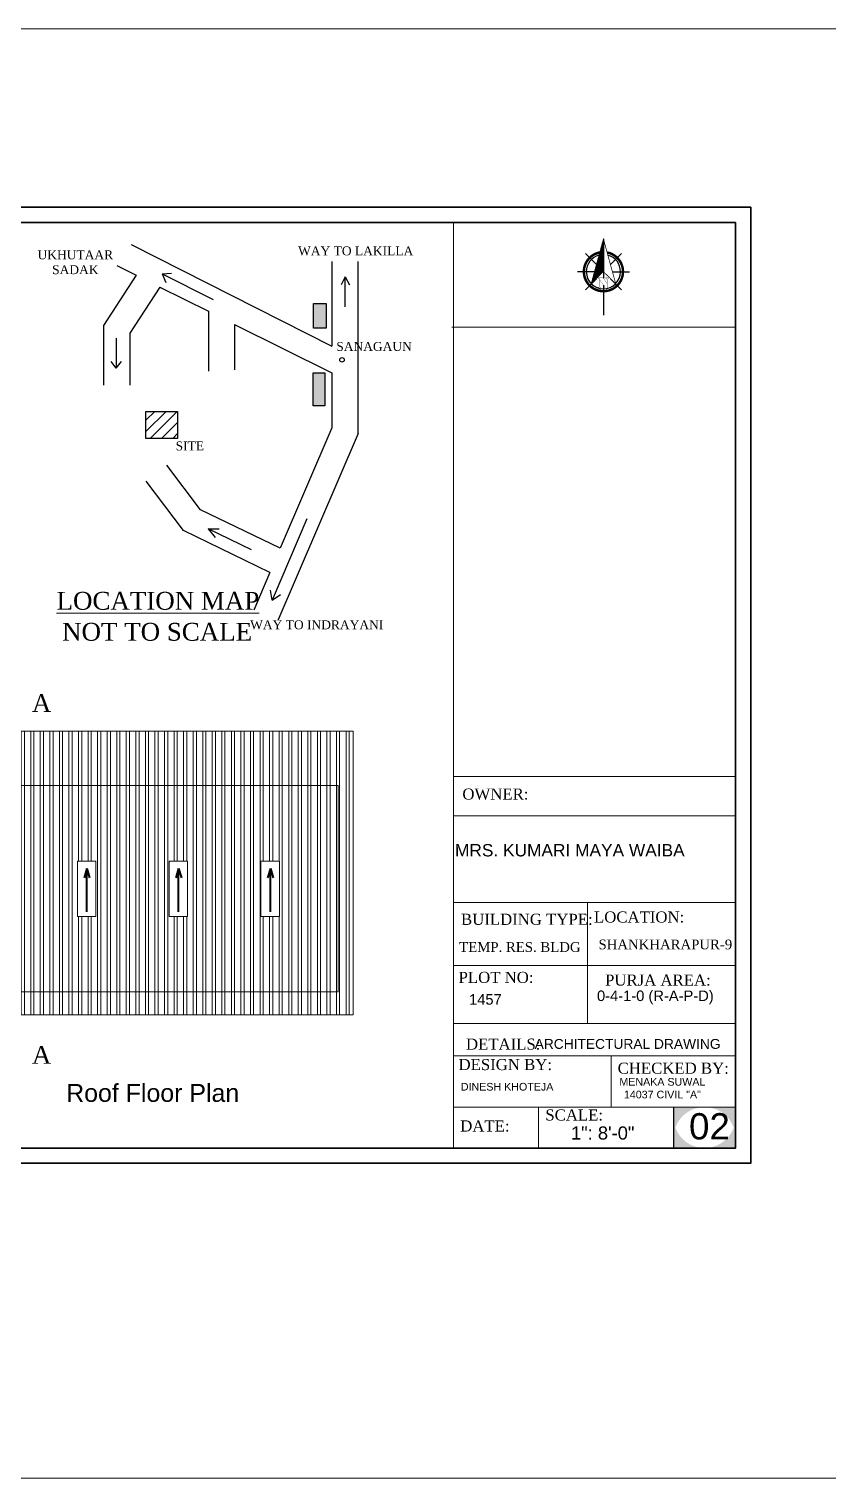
# Model space of a CAD drawing. Header units: inches. Extents: x 45643 to 78083, y -17830 to -3084.
# Drawn here: x 49557 to 50184, y -14498 to -13361 of the extents above; entities that cross this region are included whole.
import ezdxf

# ---------------------------------------------------------------- set-up
doc = ezdxf.new("R2010")
doc.units = ezdxf.units.IN
doc.header["$MEASUREMENT"] = 0
for name, color, linetype, lineweight in [('DIM_LINE', 165, 'Continuous', 15), ('door', 3, 'Continuous', 13), ('DW-SEC', 24, 'Continuous', 25), ('ELEVATION', 6, 'Continuous', 30), ('REBARS', 50, 'Continuous', 20), ('Siteplan', 7, 'Continuous', 30), ('steps', 253, 'Continuous', 20), ('Text', 7, 'Continuous', 9), ('WALL', 240, 'Continuous', 30), ('WALL - A', 1, 'Continuous', 40)]:
    doc.layers.add(name, color=color, linetype=linetype, lineweight=lineweight)
doc.layers.add('DIMENTION', color=8, linetype='Continuous')
doc.layers.add('Normal Wall', color=7, linetype='Continuous', lineweight=35, true_color=0xffaf89)
doc.layers.add('Rear Wall', color=7, linetype='Continuous', lineweight=20, true_color=0xd4e480)
doc.styles.get("Standard").update_dxf_attribs({"font": 'times.ttf'})
doc.styles.add('SwissBT', font='swiss.ttf', dxfattribs={"height": 12})
pattern_1 = [(90, (79895.897, 346478.342), (-7.5, 2e-15), []), (90, (79898.397, 346480.842), (-7.5, 2e-15), [])]

# ---------------------------------------------------------------- blocks, each defined once
blk = doc.blocks.new('*X798')
at = {"color": 0}
for p, q in [((147.55, -408.76), (147.62, -408.7)), ((145.36, -416.79), (147.62, -414.53)), ((145.56, -416.06), (147.62, -414)), ((145.76, -415.33), (147.62, -413.47)), ((145.96, -414.6), (147.62, -412.94)), ((146.16, -413.87), (147.62, -412.41)), ((146.36, -413.14), (147.62, -411.88)), ((146.55, -412.41), (147.62, -411.35)), ((146.75, -411.68), (147.62, -410.82)), ((146.95, -410.95), (147.62, -410.29)), ((147.15, -410.22), (147.62, -409.76)), ((147.35, -409.49), (147.62, -409.23)), ((143.16, -424.82), (147.62, -420.36)), ((143.36, -424.09), (147.62, -419.83)), ((143.56, -423.36), (147.62, -419.3)), ((143.76, -422.63), (147.62, -418.77)), ((143.96, -421.9), (147.62, -418.24)), ((144.16, -421.17), (147.62, -417.71)), ((144.36, -420.44), (147.62, -417.18)), ((144.56, -419.71), (147.62, -416.65)), ((144.76, -418.98), (147.62, -416.12)), ((144.96, -418.25), (147.62, -415.59)), ((145.16, -417.52), (147.62, -415.06)), ((142.76, -426.28), (147.62, -421.42)), ((142.96, -425.55), (147.62, -420.89))]:
    blk.add_line(p, q, dxfattribs=at)
blk = doc.blocks.new('NORTH_15')
for p, q in [((-2.87, 2.87), (-7.37, 7.37)), ((0, 3.66), (0, 10.62)), ((2.87, 2.87), (7.37, 7.37)), ((-13.37, 0), (2.72, 0)), ((5.49, 0), (17.83, 0)), ((-2.87, -2.87), (-7.37, -7.37)), ((0, -3.66), (0, -10.62)), ((2.87, -2.87), (7.37, -7.37))]:
    blk.add_line(p, q)
at = {"const_width": 1}
for points in [[(0, -8, 1), (0, 8, 0.359415), (-7.86, 1.52, 1)], [(-7.86, -1.52, 0.359415), (0, -8, 1)]]:
    blk.add_lwpolyline(points, format="xyb", dxfattribs=at)
for points, const_width in [([(4.96, -5.01), (-13.37, 0), (4.9, 5), (0, 0), (4.96, -5.01)], 0.3), ([(5.93, -1.55), (6, -1.55), (6.07, -1.54), (6.13, -1.53), (6.17, -1.52), (6.22, -1.51), (6.26, -1.49), (6.28, -1.47), (6.3, -1.45), (6.32, -1.42), (6.33, -1.39), (6.35, -1.34), (6.36, -1.29), (6.37, -1.23), (6.38, -1.16), (6.38, -1.08), (6.38, -1), (6.54, -1), (6.54, -2.34), (6.38, -2.34), (6.38, -2.3), (6.38, -2.23), (6.38, -2.16), (6.37, -2.09), (6.36, -2.04), (6.35, -1.99), (6.33, -1.95), (6.32, -1.91), (6.3, -1.88), (6.28, -1.86), (6.26, -1.83), (6.22, -1.81), (6.18, -1.8), (6.13, -1.78), (6.07, -1.77), (6.01, -1.76), (5.95, -1.76), (2.66, -1.76), (2.66, -2.34), (2.5, -2.34), (2.5, -0.16), (4.71, 1.44), (3.14, 1.44), (3.07, 1.44), (3, 1.43), (2.94, 1.42), (2.89, 1.41), (2.85, 1.4), (2.81, 1.38), (2.78, 1.36), (2.76, 1.34), (2.74, 1.31), (2.72, 1.27), (2.7, 1.22), (2.69, 1.17), (2.68, 1.11), (2.67, 1.04), (2.66, 0.97), (2.66, 0.89), (2.66, 0.87), (2.5, 0.87), (2.5, 2.21), (2.66, 2.21), (2.66, 2.17), (2.66, 2.09), (2.67, 2.03), (2.68, 1.97), (2.69, 1.91), (2.7, 1.86), (2.71, 1.82), (2.73, 1.78), (2.75, 1.76), (2.77, 1.74), (2.8, 1.72), (2.85, 1.7), (2.89, 1.68), (2.94, 1.67), (3, 1.66), (3.07, 1.66), (3.14, 1.66), (6.54, 1.66), (6.54, 0.75), (3.33, -1.55), (5.93, -1.55), (5.93, -1.55)], 0.1)]:
    blk.add_lwpolyline(points, dxfattribs=dict(const_width=const_width))
for start, end in [(90, 164.97304), (270, 90), (195.02696, 270)]:
    blk.add_arc((0, 0), 7, start, end)
at = {"rotation": 90}
blk.add_blockref('*X798', (-421.89, -147.62), dxfattribs=at)
blk = doc.blocks.new('A$C0BDB7EE9')
at = {"layer": 'Siteplan', "xscale": 2.999999999999779, "yscale": 2.999999999999779, "zscale": 2.999999999999779, "rotation": 247.8612575918487}
blk.add_blockref('NORTH_15', (20.2, 49.5), dxfattribs=at)
blk = doc.blocks.new('A$C327B4BBD')
at = {"layer": 'DIMENTION', "ltscale": 0.3, "xscale": 1.171875000000082, "yscale": 1.171875000000082, "zscale": 1.171875000000082, "rotation": 112.1387424081494}
blk.add_blockref('A$C0BDB7EE9', (16.1, 0), dxfattribs=at)

msp = doc.modelspace()

# ---------------------------------------------------------------- hatches: boundary and pattern name
msp.add_hatch(color=0).paths.add_polyline_path([(50111.68, -14207.09), (50087.37, -14207.09, -0.4142136), (50111.68, -14231.4)])
at = {"layer": 'DIM_LINE'}
h = msp.add_hatch(dxfattribs=at)
h.set_pattern_fill('ANSI32', color=256, scale=20, angle=45)
h.set_pattern_definition(pattern_1)
h.paths.add_polyline_path([(49799.62, -13954.57), (49799.62, -14116.57), (49475.62, -14116.57), (49475.62, -14134.57), (49811.62, -14134.57), (49811.62, -13911.95), (49475.62, -13911.95), (49475.62, -13954.57)])
h = msp.add_hatch(dxfattribs=at)
h.set_pattern_fill('ANSI32', color=256, scale=20, angle=45)
h.set_pattern_definition(pattern_1)
h.paths.add_polyline_path([(49475.62, -13954.57), (49475.62, -14116.57), (49799.62, -14116.57), (49799.62, -13954.57)])
h.paths.add_polyline_path([(49609.56, -14014.1), (49609.56, -14057.42), (49595.11, -14057.42), (49595.11, -14014.1)], flags=16)
h.paths.add_polyline_path([(49667.11, -14014.1), (49681.56, -14014.1), (49681.56, -14057.42), (49667.11, -14057.42)], flags=16)
h.paths.add_polyline_path([(49537.56, -14014.1), (49537.56, -14057.42), (49523.11, -14057.42), (49523.11, -14014.1)], flags=16)
h.paths.add_polyline_path([(49739.11, -14014.1), (49753.56, -14014.1), (49753.56, -14057.42), (49739.11, -14057.42)], flags=16)
at = {"layer": 'DW-SEC'}
h = msp.add_hatch(dxfattribs=at)
h.set_pattern_fill('ANSI31', color=256, scale=50)
h.set_pattern_definition([(45, (-71853.978, -1085.438), (-4.41941738, 4.41941738), [])])
h.paths.add_polyline_path([(49648.75, -13682.06), (49673.64, -13682.06), (49673.64, -13660.82), (49648.75, -13660.82)])
at = {"layer": 'ELEVATION'}
h = msp.add_hatch(dxfattribs=at)
h.set_pattern_fill('SWAMP', color=256, scale=2)
h.set_pattern_definition([(0, (-29388.0648, -9744.0692), (1, 1.732050806), [0.25, -1.75]), (90, (-29387.9398, -9744.0692), (-1, 1.732050806), [0.125, -3.33910161]), (90, (-29387.9086, -9744.0692), (-1, 1.732050806), [0.1, -3.36410161]), (90, (-29387.9711, -9744.0692), (-1, 1.732050806), [0.1, -3.36410161]), (60, (-29387.8773, -9744.0692), (-1, 1.732050807), [0.08, -1.92]), (120, (-29388.0023, -9744.0692), (-2, 8e-10), [0.08, -1.92])])
h.paths.add_polyline_path([(49789.31, -13630.7), (49780.18, -13630.7), (49780.18, -13656.56), (49789.31, -13656.56)])
h.paths.add_polyline_path([(49790.3, -13576.14), (49780.26, -13576.14), (49780.26, -13595.43), (49790.3, -13595.43)])
at = {"layer": 'Text'}
for points in [[(50087.37, -14207.09), (50063.06, -14207.09), (50063.06, -14231.4, -0.4142136)], [(50087.37, -14207.09), (50063.06, -14207.09), (50063.06, -14231.4, -0.4142136)], [(50111.68, -14207.09), (50087.37, -14207.09, -0.4142136), (50111.68, -14231.4)], [(50063.06, -14214.9), (50063.06, -14239.21), (50087.37, -14239.21, -0.4142136)], [(50063.06, -14214.9), (50063.06, -14239.21), (50087.37, -14239.21, -0.4142136)], [(50111.68, -14214.9, -0.4142136), (50087.37, -14239.21), (50111.68, -14239.21)], [(50111.68, -14214.9, -0.4142136), (50087.37, -14239.21), (50111.68, -14239.21)]]:
    msp.add_hatch(color=0, dxfattribs=at).paths.add_polyline_path(points)

# ---------------------------------------------------------------- linework, layer by layer
at = {"color": 0}
msp.add_line((50063.06, -14207.09), (50063.06, -14239.21), dxfattribs=at)
msp.add_line((50063.06, -14207.09), (50063.06, -14239.21), dxfattribs=at)
at = {"layer": 'DIM_LINE'}
for points in [[(49609.56, -14014.1), (49595.11, -14014.1), (49595.11, -14057.42), (49609.56, -14057.42)], [(49681.56, -14014.1), (49667.11, -14014.1), (49667.11, -14057.42), (49681.56, -14057.42)], [(49753.56, -14014.1), (49739.11, -14014.1), (49739.11, -14057.42), (49753.56, -14057.42)]]:
    msp.add_lwpolyline(points, close=True, dxfattribs=at)
at = {"layer": 'door', "ltscale": 0.5}
for p, q in [((49475.62, -13911.95), (49811.62, -13911.95)), ((49811.62, -14134.57), (49811.62, -13911.95)), ((49475.62, -13954.57), (49799.62, -13954.57)), ((49799.62, -14116.57), (49799.62, -13954.57)), ((49475.62, -14116.57), (49799.62, -14116.57)), ((49475.62, -14134.57), (49811.62, -14134.57))]:
    msp.add_line(p, q, dxfattribs=at)
at = {"layer": 'door', "color": 3, "ltscale": 0.5}
msp.add_lwpolyline([(47549.68, -13360.61), (51634.45, -13360.61), (51634.45, -14498.32), (47549.68, -14498.32)], close=True, dxfattribs=at)
at = {"layer": 'door', "ltscale": 0.5}
for points in [[(49609.56, -14057.42), (49595.11, -14057.42), (49595.11, -14014.1), (49609.56, -14014.1)], [(49681.56, -14057.42), (49667.11, -14057.42), (49667.11, -14014.1), (49681.56, -14014.1)], [(49753.56, -14057.42), (49739.11, -14057.42), (49739.11, -14014.1), (49753.56, -14014.1)]]:
    msp.add_lwpolyline(points, close=True, dxfattribs=at)
at = {"layer": 'ELEVATION'}
for p, q in [((49637.14, -13529.74), (49794.84, -13609.6)), ((49625.88, -13546.34), (49641.23, -13554)), ((49794.84, -13543.23), (49794.84, -13609.6)), ((49815.39, -13678.09), (49815.39, -13543.23)), ((49641.23, -13554), (49615.55, -13593.33)), ((49661.51, -13552.97), (49668.87, -13552.31)), ((49661.51, -13552.97), (49701.66, -13572.99)), ((49661.51, -13552.97), (49664.5, -13559.53)), ((49805.34, -13555.09), (49801.99, -13561.39)), ((49805.34, -13578.75), (49805.34, -13555.09)), ((49805.34, -13555.09), (49808.69, -13561.39)), ((49659.75, -13563.23), (49636.09, -13599.44)), ((49659.75, -13563.23), (49697.92, -13582.27)), ((49697.92, -13582.27), (49697.92, -13629.25)), ((49615.55, -13593.33), (49615.55, -13640.3)), ((49718.47, -13592.51), (49794.84, -13630.59)), ((49718.47, -13592.51), (49718.47, -13628.15)), ((49625.55, -13603.47), (49625.55, -13626.96)), ((49636.09, -13599.44), (49636.09, -13640.3)), ((49625.55, -13626.96), (49621.51, -13621.71)), ((49625.55, -13626.96), (49629.58, -13621.71)), ((49794.84, -13630.59), (49794.84, -13673.87)), ((49794.84, -13673.87), (49754.31, -13768.36)), ((49815.39, -13678.09), (49752.41, -13824.93)), ((49691.66, -13738.12), (49665.35, -13703.19)), ((49678.25, -13754.46), (49648.94, -13715.56)), ((49754.31, -13768.36), (49691.66, -13738.12)), ((49746.2, -13787.26), (49678.25, -13754.46)), ((49731.68, -13769.45), (49697.7, -13753.04)), ((49697.7, -13753.04), (49706.36, -13753.04)), ((49697.7, -13753.04), (49703.09, -13759.83)), ((49775.26, -13745.09), (49747.83, -13809.03)), ((49746.2, -13787.26), (49733.52, -13816.83)), ((49747.83, -13809.03), (49746.53, -13801.27)), ((49747.83, -13809.03), (49754.35, -13804.63))]:
    msp.add_line(p, q, dxfattribs=at)
for points in [[(49790.3, -13595.43), (49780.26, -13595.43), (49780.26, -13576.14), (49790.3, -13576.14)], [(49780.18, -13630.7), (49789.31, -13630.7), (49789.31, -13656.56), (49780.18, -13656.56)]]:
    msp.add_lwpolyline(points, close=True, dxfattribs=at)
msp.add_circle((49802.74, -13620.4), 1.78, dxfattribs=at)
at = {"layer": 'Normal Wall'}
for points in [[(49065.59, -13500.59), (50123.59, -13500.59), (50123.59, -14251.12), (49065.59, -14251.12)], [(49065.59, -13500.59), (50123.59, -13500.59), (50123.59, -14251.12), (49065.59, -14251.12)], [(50111.68, -13512.5), (49089.4, -13512.5), (49089.4, -14239.21), (50111.68, -14239.21)], [(50111.68, -13512.5), (49089.4, -13512.5), (49089.4, -14239.21), (50111.68, -14239.21)]]:
    msp.add_lwpolyline(points, close=True, dxfattribs=at)
at = {"layer": 'Rear Wall'}
for p, q in [((49890.26, -13956.77), (49890.26, -13512.5)), ((49889.09, -13594.8), (50111.68, -13594.8)), ((49890.26, -13947.51), (50111.68, -13947.51)), ((49890.26, -13947.51), (50111.68, -13947.51)), ((49890.26, -13947.51), (50111.68, -13947.51)), ((49890.26, -13947.51), (50111.68, -13947.51)), ((49890.26, -13978.31), (50111.68, -13978.31)), ((49890.26, -13978.31), (50111.68, -13978.31)), ((49890.26, -14046.37), (50111.68, -14046.37)), ((49890.26, -14046.37), (50111.68, -14046.37)), ((49995.53, -14046.37), (49995.53, -14132.27)), ((49995.53, -14046.37), (49995.53, -14141.53)), ((49890.26, -14095.86), (50111.68, -14095.86)), ((49890.26, -14095.86), (50111.68, -14095.86)), ((49890.26, -14141.53), (50111.68, -14141.53)), ((49890.26, -14166.97), (50111.68, -14166.97)), ((49890.26, -14166.97), (50111.68, -14166.97)), ((50014.11, -14207.09), (50014.11, -14166.97)), ((50014.11, -14207.09), (50014.11, -14166.97)), ((49890.26, -14207.09), (50111.68, -14207.09)), ((49890.26, -14207.09), (50111.68, -14207.09)), ((49957, -14207.09), (49957, -14239.21)), ((49957, -14207.09), (49957, -14239.21))]:
    msp.add_line(p, q, dxfattribs=at)
msp.add_lwpolyline([(49890.26, -13947.51), (50111.68, -13947.51), (50111.68, -14239.21), (49890.26, -14239.21)], close=True, dxfattribs=at)
msp.add_lwpolyline([(49890.26, -13947.51), (50111.68, -13947.51), (50111.68, -14239.21), (49890.26, -14239.21)], close=True, dxfattribs=at)
at = {"layer": 'WALL'}
msp.add_lwpolyline([(49648.75, -13660.82), (49673.64, -13660.82), (49673.64, -13682.06), (49648.75, -13682.06)], close=True, dxfattribs=at)
at = {"layer": 'WALL - A'}
for p, q in [((49602.53, -14019.68), (49600.4, -14026.98)), ((49602.53, -14053.66), (49602.53, -14019.68)), ((49602.53, -14019.68), (49604.65, -14026.98)), ((49674.53, -14019.68), (49672.4, -14026.98)), ((49674.53, -14053.66), (49674.53, -14019.68)), ((49674.53, -14019.68), (49676.65, -14026.98)), ((49746.53, -14019.68), (49744.4, -14026.98)), ((49746.53, -14053.66), (49746.53, -14019.68)), ((49746.53, -14019.68), (49748.65, -14026.98))]:
    msp.add_line(p, q, dxfattribs=at)

# ---------------------------------------------------------------- block references
at = {"layer": 'REBARS', "xscale": 0.5459999999999999, "yscale": 0.5459999999999999, "zscale": 0.5459999999999999, "rotation": 270}
msp.add_blockref('A$C327B4BBD', (50007.96, -13576.58), dxfattribs=at)

# ---------------------------------------------------------------- texts
at = {"color": 0}
for s, p in [('OWNER:', (49897.27, -13965.65)), ('LOCATION:', (50000.6, -14062.2))]:
    msp.add_text(s, height=8.704, dxfattribs=at).set_placement(p)
at = {"color": 7, "linetype": 'ByBlock', "lineweight": 5, "char_height": 14}
for s, insert, width, attachment_point in [('{\\LLOCATION MAP}', (49658.25, -13809.68), 235.547, 5), ('A', (49559.3, -13882.85), 26.5803, 1), ('A', (49559.3, -14159.11), 26.5803, 1), ('{\\fArial CE|b0|i0|c0|p34;Roof\\fArial CE|b0|i0|c238|p34; Floor Plan}', (49654.15, -14196.07), 235.547, 5)]:
    msp.add_mtext(s, dxfattribs=dict(at, insert=insert, width=width, attachment_point=attachment_point))
at = {"color": 7, "linetype": 'ByBlock', "lineweight": 5, "insert": (49657.62, -13834.01), "char_height": 14, "attachment_point": 5}
msp.add_mtext_dynamic_manual_height_columns('NOT TO SCALE', width=161.3532, gutter_width=40, heights=[0], dxfattribs=at)
at = {"layer": 'steps', "color": 7, "ltscale": 0.3, "char_height": 7, "attachment_point": 2}
for s, insert, width in [('UKHUTAAR SADAK', (49593.4, -13534.44), 86.8102), ('WAY TO LAKILLA', (49813.5, -13531.33), 93.8398), ('SANAGAUN', (49827.93, -13606.37), 101.5728), ('SITE', (49683.29, -13684.48), 101.5728), ('WAY TO INDRAYANI ', (49782.92, -13824.92), 129.6808)]:
    msp.add_mtext(s, dxfattribs=dict(at, insert=insert, width=width))
at = {"layer": 'Text', "color": 0}
for s, height, p in [('OWNER:', 8.704, (49897.27, -13965.65)), ('LOCATION:', 8.704, (50000.6, -14062.2)), ('CHECKED BY:', 8.7044, (50019.17, -14180.89)), ('CHECKED BY:', 8.7044, (50019.17, -14180.89)), ('SCALE:', 8.704, (49962.4, -14217.62)), ('SCALE:', 8.704, (49962.4, -14217.62))]:
    msp.add_text(s, height=height, dxfattribs=at).set_placement(p)
at = {"layer": 'Text', "color": 0, "linetype": 'ByBlock', "style": 'SwissBT'}
for s, insert, char_height, width, attachment_point in [('MRS. KUMARI MAYA WAIBA', (49981.61, -14000.55), 9.72, 217.5111, 2), ('ARCHITECTURAL DRAWING', (49953.99, -14153.62), 7.7396, 268.5322, 1), ('MENAKA SUWAL\\P14037 CIVIL "A"', (50054.28, -14184.23), 6, 88.5492, 2), ('DINESH KHOTEJA', (49896.05, -14188.1), 6, 201.5276, 1)]:
    msp.add_mtext(s, dxfattribs=dict(at, insert=insert, char_height=char_height, width=width, attachment_point=attachment_point))
at = {"layer": 'Text', "color": 0, "attachment_point": 1}
for s, insert, char_height, width in [('BUILDING TYPE:', (49896.18, -14055.28), 8.7044, 148.5551), ('BUILDING TYPE:', (49896.18, -14055.28), 8.7044, 148.5551), ('PLOT NO: ', (49894.28, -14100.89), 8.704, 138.0271), ('PLOT NO: ', (49894.28, -14100.89), 8.704, 138.0271), ('PURJA AREA:', (50009.29, -14103), 8.7044, 197.5821), ('PURJA AREA:', (50009.29, -14103), 8.7044, 197.5821), ('DETAILS: ', (49900.09, -14153.28), 8.704, 138.0271), ('DESIGN BY:', (49894.24, -14169.33), 8.704, 138.0271), ('DESIGN BY:', (49894.24, -14169.33), 8.704, 138.0271), ('DATE:', (49895.6, -14217.56), 8.704, 34.8177)]:
    msp.add_mtext(s, dxfattribs=dict(at, insert=insert, char_height=char_height, width=width))
at = {"layer": 'Text', "color": 0, "linetype": 'ByBlock', "insert": (49894.77, -14077.58), "char_height": 7.6711, "width": 381.0351, "attachment_point": 1}
msp.add_mtext('TEMP. RES. BLDG', dxfattribs=at)
at = {"layer": 'Text', "color": 0, "linetype": 'ByBlock', "insert": (50004.13, -14075.55), "char_height": 7.6711, "attachment_point": 1}
msp.add_mtext_dynamic_manual_height_columns('SHANKHARAPUR-9', width=381.0351, gutter_width=1.53, heights=[0], dxfattribs=at)
at = {"layer": 'Text', "color": 0, "style": 'SwissBT'}
for s, insert, char_height, width, attachment_point in [('1457', (49902.5, -14118.4), 8.256, 163.2142, 1), ('0-4-1-0 (R-A-P-D)', (50048.76, -14115.56), 8.2555, 163.2142, 2), ('02', (50075.17, -14211.85), 20.639, 20.1585, 1)]:
    msp.add_mtext(s, dxfattribs=dict(at, insert=insert, char_height=char_height, width=width, attachment_point=attachment_point))
at = {"layer": 'Text', "color": 0, "ltscale": 0.5, "insert": (49982.48, -14222.27), "char_height": 10.319, "width": 127.5344, "attachment_point": 1, "style": 'SwissBT'}
msp.add_mtext('1": 8\'-0"', dxfattribs=at)
msp.add_mtext('1": 8\'-0"', dxfattribs=at)

doc.saveas('drawing.dxf')
